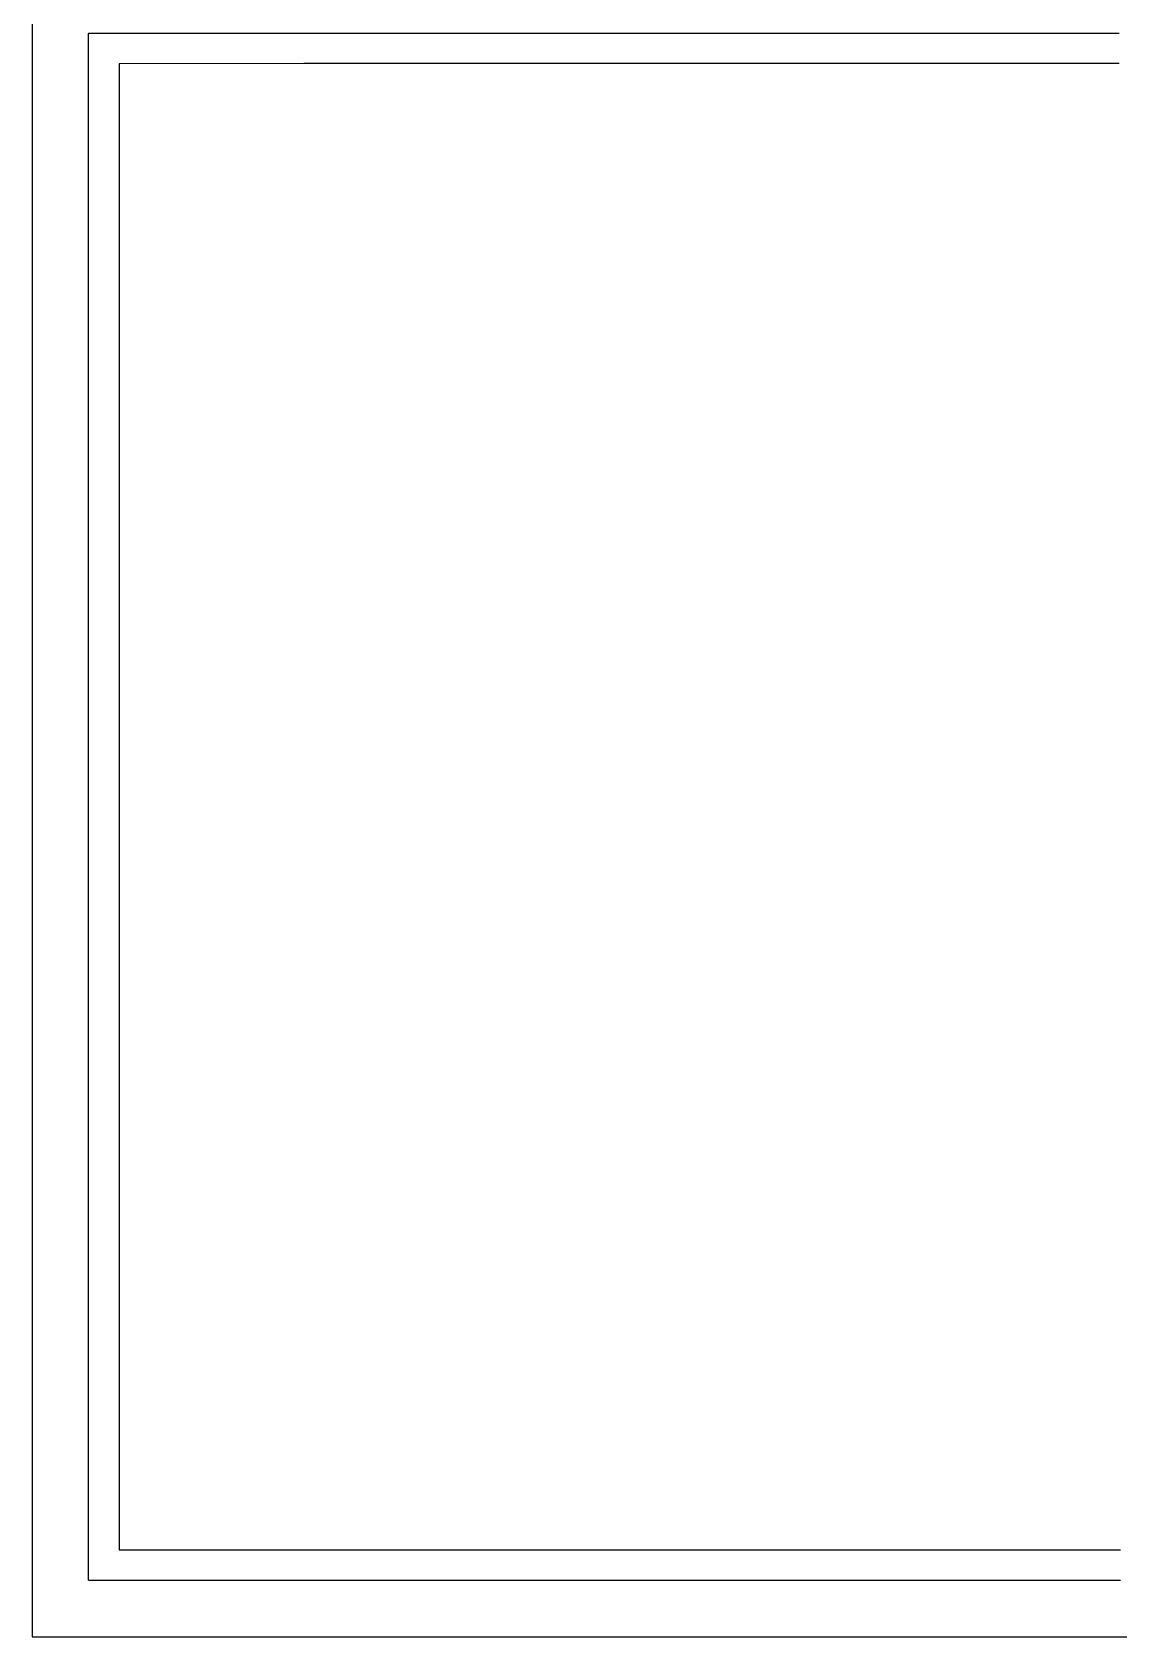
# Model space of a CAD drawing. Header units: millimetres. Extents: x 0 to 500, y 0 to 700.
# Drawn here: x 0 to 250, y 0 to 369.1 of the extents above; entities that cross this region are included whole.
import ezdxf

# ---------------------------------------------------------------- set-up
doc = ezdxf.new("R2010")
doc.units = ezdxf.units.MM
for name, color, linetype in [('CORTE', 1, 'Continuous'), ('GRABADO', 5, 'Continuous'), ('HOJA', 8, 'Continuous')]:
    doc.layers.add(name, color=color, linetype=linetype)

msp = doc.modelspace()

# ---------------------------------------------------------------- linework, layer by layer
at = {"layer": 'CORTE'}
for points in [[(250.27, 13), (193.64, 13), (193.6, 13), (193.38, 13), (193.33, 13), (193.3, 13), (193.17, 13), (193.1, 13), (193.08, 13), (193.03, 13), (193, 13), (192.87, 13), (192.83, 13), (192.74, 13), (192.7, 13), (192.66, 13), (192.62, 13), (192.49, 13), (192.45, 13), (192.27, 13), (192.23, 13), (192.1, 13), (192.06, 13), (191.79, 13), (191.75, 13), (191.66, 13), (191.61, 13), (191.56, 13), (191.52, 13), (191.48, 13), (191.43, 13), (191.39, 13), (191.34, 13), (191.3, 13), (191.25, 13), (191.21, 13), (191.16, 13), (191.12, 13), (191.07, 13), (134.57, 13), (134.53, 13), (134.21, 13), (134.17, 13), (134.12, 13), (133.84, 13), (133.79, 13), (133.52, 13), (133.48, 13), (133.3, 13), (133.26, 13), (133.03, 13), (132.98, 13), (132.93, 13), (132.88, 13), (132.83, 13), (132.79, 13), (131.97, 13), (131.92, 13), (131.78, 13), (131.74, 13), (75.05, 13), (75, 13), (73.86, 13), (73.81, 13), (73.76, 13), (73.72, 13), (73.67, 13), (73.63, 13), (73.59, 13), (73.54, 13), (73.5, 13), (73.45, 13), (73.41, 13), (73.32, 13), (73.27, 13), (73.22, 13), (72.95, 13), (72.9, 13), (72.81, 13), (72.77, 13), (72.72, 13), (72.67, 13), (72.63, 13), (72.59, 13), (72.54, 13), (72.5, 13), (72.41, 13), (72.36, 13), (15.86, 13), (15.8, 13), (15.77, 13), (15.73, 13), (15.64, 13), (15.59, 13), (15.41, 13), (15.36, 13), (15.31, 13), (15.27, 13), (15.23, 13), (15.19, 13), (15.15, 13), (15.09, 13), (14.64, 13), (14.59, 13), (14.55, 13), (14.51, 13), (14.24, 13), (14.19, 13), (13.88, 13), (13.83, 13), (13.16, 13), (13.12, 13), (13.07, 13), (13.07, 13), (13.06, 13), (13.05, 13), (13.04, 13.01), (13.04, 13.01), (13.03, 13.01), (13.03, 13.02), (13.02, 13.02), (13.02, 13.03), (13.01, 13.03), (13.01, 13.04), (13.01, 13.04), (13, 13.05), (13, 13.06), (13, 13.07), (13, 13.07), (13, 80.66), (13, 80.88), (13, 80.92), (13, 80.98), (13, 81.04), (13, 81.14), (13, 81.19), (13, 81.25), (13, 81.31), (13, 81.52), (13, 81.59), (13, 81.69), (13, 81.74), (13, 81.8), (13, 81.86), (13, 81.91), (13, 81.97), (13, 82.02), (13, 82.07), (13, 82.1), (13, 82.13), (13, 82.16), (13, 82.23), (13, 82.34), (13, 82.41), (13, 82.46), (13, 82.52), (13, 82.58), (13, 82.63), (13, 82.68), (13, 82.74), (13, 82.81), (13, 82.86), (13, 82.9), (13, 82.96), (13, 83.11), (13, 83.15), (13, 83.2), (13, 83.25), (13, 83.3), (13, 83.34), (13, 83.39), (13, 83.45), (13, 83.71), (13, 83.76), (13, 83.86), (13, 83.91), (13, 84.02), (13, 84.07), (13, 152.16), (13, 152.23), (13, 152.43), (13, 152.47), (13, 152.52), (13, 152.57), (13, 152.63), (13, 152.68), (13, 152.72), (13, 152.78), (13, 153.19), (13, 153.25), (13, 153.29), (13, 153.34), (13, 153.4), (13, 153.43), (13, 153.5), (13, 153.85), (13, 153.91), (13, 153.96), (13, 154.01), (13, 154.16), (13, 154.21), (13, 154.31), (13, 154.37), (13, 154.51), (13, 154.56), (13, 154.86), (13, 154.91), (13, 154.96), (13, 155.01), (13, 155.06), (13, 155.16), (13, 155.21), (13, 223.31), (13, 223.36), (13, 223.61), (13, 223.67), (13, 223.73), (13, 223.77), (13, 223.82), (13, 224.27), (13, 224.31), (13, 224.71), (13, 224.71), (13, 224.77), (13, 224.88), (13, 224.88), (13, 224.88), (13, 224.98), (13, 225.18), (13, 225.45), (13, 225.65), (13, 225.77), (13, 225.89), (13, 225.92), (13, 225.93), (13, 225.95), (13, 226), (13, 226.07), (13, 226.14), (13, 226.24), (13, 226.34), (13, 226.43), (13, 226.51), (13, 292.73), (13, 293.1), (13, 293.2), (13, 293.44), (13, 293.77), (13, 294.14), (13, 294.26), (13, 294.65), (13, 294.65), (13, 294.69), (13, 294.95), (13, 295.06), (13, 295.12), (13, 295.18), (13, 295.23), (13, 295.28), (13, 295.34), (13, 295.53), (13, 295.59), (13, 295.68), (13, 295.73), (13, 295.78), (13, 295.84), (13, 295.89), (13, 295.91), (13, 295.98), (13, 296.03), (13, 296.15), (13, 296.15), (13, 296.18), (13, 296.21), (13, 296.24), (13, 296.3), (13, 296.44), (13, 296.64), (13, 296.74), (13, 296.79), (13, 296.83), (13, 296.89), (13, 297.22), (13, 297.27), (13, 297.37), (13, 297.41), (13, 297.51), (13, 297.56), (13, 365.77), (13, 365.81), (13, 365.85), (13, 365.89), (13, 365.94), (13, 365.98), (13, 366.03), (13, 366.07), (13, 366.2), (13, 366.2), (13, 366.28), (13, 366.35), (13, 366.47), (13, 366.58), (13, 366.62), (13, 366.66), (13, 366.7), (13, 366.74), (13, 366.78), (13, 366.81), (13, 366.85), (13, 366.95), (13, 367), (13, 367.03), (13, 367.06), (13, 367.1), (13, 367.14), (13, 367.19), (13, 367.23), (13, 367.27), (13, 367.32), (13, 367.37), (13, 367.42), (13, 367.47), (13, 367.52), (13, 367.57), (13, 367.62), (13, 367.67), (13, 367.72), (13, 367.78), (13, 367.83), (13, 367.88), (13, 367.94), (13, 367.98), (13, 368.03), (13, 368.09), (13, 368.15), (13, 368.21), (13, 368.27), (13, 368.33), (13, 368.38), (13, 368.44), (13, 368.5), (13, 368.56), (13, 368.62), (13, 368.68), (13, 368.74), (13, 368.8), (13, 368.8), (13, 368.81), (13, 368.82), (13.01, 368.83), (13.01, 368.83), (13.01, 368.83), (13.01, 368.84), (13.02, 368.85), (13.03, 368.86), (13.05, 368.87), (13.06, 368.87), (13.06, 368.87), (13.07, 368.87), (69.07, 368.87), (69.07, 368.87), (70.62, 368.87), (70.72, 368.87), (70.88, 368.87), (71.06, 368.87), (71.24, 368.87), (71.25, 368.87), (71.31, 368.87), (71.36, 368.87), (71.46, 368.87), (71.57, 368.87), (71.61, 368.87), (71.66, 368.87), (71.69, 368.87), (71.73, 368.87), (71.79, 368.87), (71.83, 368.87), (71.87, 368.87), (71.91, 368.87), (71.95, 368.87), (71.99, 368.87), (72.04, 368.87), (72.16, 368.87), (72.2, 368.87), (72.24, 368.87), (72.28, 368.87), (72.32, 368.87), (72.36, 368.87), (129.2, 368.87), (129.24, 368.87), (129.32, 368.87), (129.35, 368.87), (129.48, 368.87), (129.51, 368.87), (129.54, 368.87), (129.59, 368.87), (129.63, 368.87), (129.66, 368.87), (129.7, 368.87), (129.75, 368.87), (129.78, 368.87), (129.87, 368.87), (129.9, 368.87), (129.98, 368.87), (130, 368.87), (130, 368.87), (130.07, 368.87), (130.11, 368.87), (130.13, 368.87), (130.14, 368.87), (130.24, 368.87), (130.25, 368.87), (130.31, 368.87), (130.38, 368.87), (130.54, 368.87), (130.61, 368.87), (130.76, 368.87), (130.85, 368.87), (130.89, 368.87), (130.93, 368.87), (131.02, 368.87), (131.06, 368.87), (131.1, 368.87), (131.14, 368.87), (131.18, 368.87), (131.23, 368.87), (131.27, 368.87), (131.31, 368.87), (131.35, 368.87), (131.44, 368.87), (131.48, 368.87), (188.21, 368.87), (188.24, 368.87), (188.41, 368.87), (188.44, 368.87), (188.49, 368.87), (188.54, 368.87), (188.67, 368.87), (188.7, 368.87), (188.92, 368.87), (188.95, 368.87), (189.69, 368.87), (189.73, 368.87), (189.78, 368.87), (189.82, 368.87), (189.87, 368.87), (189.91, 368.87), (189.96, 368.87), (190, 368.87), (190.04, 368.87), (190.08, 368.87), (190.12, 368.87), (190.16, 368.87), (190.21, 368.87), (190.25, 368.87), (190.29, 368.87), (190.33, 368.87), (190.55, 368.87), (190.59, 368.87), (190.63, 368.87), (190.81, 368.87), (190.85, 368.87), (190.89, 368.87), (190.94, 368.87), (247.45, 368.87), (247.49, 368.87), (247.66, 368.87), (247.71, 368.87), (247.8, 368.87), (247.85, 368.87), (247.89, 368.87), (247.92, 368.87), (248.53, 368.87), (248.57, 368.87), (248.62, 368.87), (248.65, 368.87), (248.74, 368.87), (248.79, 368.87), (248.83, 368.87), (248.88, 368.87), (248.92, 368.87), (248.96, 368.87), (249.05, 368.87), (249.09, 368.87), (249.13, 368.87), (249.18, 368.87), (249.26, 368.87), (249.3, 368.87), (249.39, 368.87), (249.43, 368.87), (249.61, 368.87), (249.65, 368.87), (249.7, 368.87), (249.78, 368.87), (249.83, 368.87), (249.87, 368.87), (249.91, 368.87), (250, 368.87)], [(250.09, 361.87), (249.82, 361.87), (249.69, 361.87), (249.56, 361.87), (249.29, 361.87), (249.16, 361.87), (249.03, 361.87), (248.91, 361.87), (248.64, 361.87), (248.5, 361.87), (248.38, 361.87), (247.85, 361.87), (247.73, 361.87), (247.47, 361.87), (247.35, 361.87), (247.08, 361.87), (246.94, 361.87), (246.81, 361.87), (246.69, 361.87), (246.43, 361.87), (246.32, 361.87), (246.2, 361.87), (246.05, 361.87), (245.92, 361.87), (245.78, 361.87), (245.52, 361.87), (245.4, 361.87), (245.25, 361.87), (245.14, 361.87), (243.32, 361.87), (243.21, 361.87), (243.11, 361.87), (242.96, 361.87), (242.7, 361.87), (242.54, 361.87), (242.02, 361.87), (241.92, 361.87), (190.94, 361.87), (190.81, 361.87), (190.68, 361.87), (190.54, 361.87), (190.02, 361.87), (189.9, 361.87), (189.77, 361.87), (189.12, 361.87), (189, 361.87), (188.88, 361.87), (188.75, 361.87), (188.62, 361.87), (188.49, 361.87), (188.37, 361.87), (188.25, 361.87), (188.12, 361.87), (188, 361.87), (187.87, 361.87), (187.74, 361.87), (187.6, 361.87), (187.47, 361.87), (187.33, 361.87), (187.19, 361.87), (184.99, 361.87), (184.88, 361.87), (184.24, 361.87), (184.13, 361.87), (183.75, 361.87), (183.59, 361.87), (183.46, 361.87), (183.36, 361.87), (182.85, 361.87), (182.75, 361.87), (131.14, 361.87), (131.01, 361.87), (130.76, 361.87), (130.63, 361.87), (130.51, 361.87), (130.38, 361.87), (130.26, 361.87), (130.11, 361.87), (130.02, 361.87), (129.89, 361.87), (129.76, 361.87), (129.51, 361.87), (129.37, 361.87), (129.25, 361.87), (129, 361.87), (128.54, 361.87), (128.32, 361.87), (127.85, 361.87), (127.64, 361.87), (127.43, 361.87), (127.12, 361.87), (127.05, 361.87), (126.91, 361.87), (126.7, 361.87), (126.64, 361.87), (126.39, 361.87), (126.3, 361.87), (126.05, 361.87), (125.95, 361.87), (125.81, 361.87), (125.68, 361.87), (125.58, 361.87), (125.48, 361.87), (125.33, 361.87), (125.23, 361.87), (125.13, 361.87), (124.76, 361.87), (124.66, 361.87), (124.41, 361.87), (124.32, 361.87), (72.36, 361.87), (72.24, 361.87), (72.12, 361.87), (72, 361.87), (71.87, 361.87), (71.75, 361.87), (71.38, 361.87), (71.25, 361.87), (71.12, 361.87), (71, 361.87), (70.89, 361.87), (70.77, 361.87), (70.64, 361.87), (70.46, 361.87), (70.36, 361.87), (70.26, 361.87), (70.12, 361.87), (69.98, 361.87), (69.66, 361.87), (69.35, 361.87), (69.2, 361.87), (69, 361.87), (68.46, 361.87), (67.92, 361.87), (67.44, 361.87), (67.15, 361.87), (62.5, 361.87), (20, 361.81), (20, 361.45), (20, 361.24), (20, 361.02), (20, 360.61), (20, 360.5), (20, 360.35), (20, 360.23), (20, 360.09), (20, 359.97), (20, 359.83), (20, 359.71), (20, 297.36), (20, 297.22), (20, 296.93), (20, 296.79), (20, 296.51), (20, 296.36), (20, 295.36), (20, 295.18), (20, 295.07), (20, 294.93), (20, 294.63), (20, 294.01), (20, 293.59), (20, 293.42), (20, 293.31), (20, 293.16), (20, 292.78), (20, 292.62), (20, 292.43), (20, 292.35), (20, 292.21), (20, 292.05), (20, 291.89), (20, 291.74), (20, 291.45), (20, 291.29), (20, 290.71), (20, 290.54), (20, 290.4), (20, 290.22), (20, 290.05), (20, 289.88), (20, 289.54), (20, 288.76), (20, 288.67), (20, 287.47), (20, 287.12), (20, 286.02), (20, 285.02), (20, 284.29), (20, 284.01), (20, 282.9), (20, 226.51), (20, 226.26), (20, 226), (20, 225.71), (20, 225.4), (20, 225.18), (20, 224.98), (20, 224.83), (20, 224.75), (20, 224.66), (20, 224.3), (20, 223.92), (20, 223.34), (20, 222.53), (20, 221.94), (20, 221.9), (20, 221.9), (20, 221.3), (20, 221.11), (20, 219.92), (20, 219.79), (20, 218.45), (20, 218.3), (20, 218.18), (20, 218), (20, 217.82), (20, 217.08), (20, 216.93), (20, 154.91), (20, 154.77), (20, 154.47), (20, 154.32), (20, 154.16), (20, 154.01), (20, 153.86), (20, 152.96), (20, 152.82), (20, 152.37), (20, 152.21), (20, 151.91), (20, 151.76), (20, 151.31), (20, 151.14), (20, 150.99), (20, 150.82), (20, 149.77), (20, 149.57), (20, 149.46), (20, 149.29), (20, 149.14), (20, 149.01), (20, 148.83), (20, 147.62), (20, 147.44), (20, 147.32), (20, 147.16), (20, 146.98), (20, 146.83), (20, 146.68), (20, 146.56), (20, 145.95), (20, 145.76), (20, 83.76), (20, 83.61), (20, 83.3), (20, 83.14), (20, 82.84), (20, 82.68), (20, 81.91), (20, 81.75), (20, 81.59), (20, 81.47), (20, 81.3), (20, 81.16), (20, 81.02), (20, 80.89), (20, 80.44), (20, 80.27), (20, 80.13), (20, 79.98), (20, 79.78), (20, 79.61), (20, 79.44), (20, 79.29), (20, 79.12), (20, 78.94), (20, 78.79), (20, 78.59), (20, 78.26), (20, 78.03), (20, 77.88), (20, 77.76), (20, 77.63), (20, 77.47), (20, 77.29), (20, 77.13), (20, 76.95), (20, 76.79), (20, 76.63), (20, 76.32), (20, 76.13), (20, 75.5), (20, 75.3), (20, 75.14), (20, 74.99), (20, 74.67), (20, 74.51), (20, 74.31), (20, 74.19), (20, 73.55), (20, 20), (20.08, 20), (20.08, 20), (20.62, 20), (20.78, 20), (21.05, 20), (21.16, 20), (21.26, 20), (21.42, 20), (72.36, 20), (72.5, 20), (72.76, 20), (72.9, 20), (73.04, 20), (73.17, 20), (73.3, 20), (73.44, 20), (73.58, 20), (73.72, 20), (73.99, 20), (74.13, 20), (74.95, 20), (75.1, 20), (75.22, 20), (75.49, 20), (75.62, 20), (75.77, 20), (75.89, 20), (76.04, 20), (76.18, 20), (76.3, 20), (76.45, 20), (76.57, 20), (76.7, 20), (76.86, 20), (80.26, 20), (80.43, 20), (131.92, 20), (132.06, 20), (132.47, 20), (132.61, 20), (135.07, 20), (135.19, 20), (135.34, 20), (135.49, 20), (135.63, 20), (135.78, 20), (136.47, 20), (136.59, 20), (137.14, 20), (137.25, 20), (138.08, 20), (138.24, 20), (139.06, 20), (139.23, 20), (139.34, 20), (140.3, 20), (140.4, 20), (191.35, 20), (191.48, 20), (191.61, 20), (191.75, 20), (191.89, 20), (192.03, 20), (192.16, 20), (192.29, 20), (192.43, 20), (192.56, 20), (192.69, 20), (192.82, 20), (192.95, 20), (193.1, 20), (193.37, 20), (193.49, 20), (194.3, 20), (194.42, 20), (194.83, 20), (194.95, 20), (195.48, 20), (195.6, 20), (196, 20), (196.11, 20), (196.24, 20), (196.35, 20), (196.62, 20), (196.73, 20), (197.12, 20), (197.23, 20), (197.42, 20), (197.63, 20), (198.02, 20), (198.12, 20), (198.28, 20), (198.94, 20), (199.04, 20), (250.35, 20)]]:
    msp.add_lwpolyline(points, dxfattribs=at)
at = {"layer": 'GRABADO'}
msp.add_lwpolyline([(250.35, 13), (199.04, 13), (198.94, 13), (198.28, 13), (198.12, 13), (198.02, 13), (197.63, 13), (197.42, 13), (197.36, 13), (197.23, 13), (197.12, 13), (196.73, 13), (196.62, 13), (196.35, 13), (196.24, 13), (196.11, 13), (196, 13), (195.6, 13), (195.48, 13), (194.95, 13), (194.83, 13), (194.42, 13), (194.3, 13), (193.49, 13), (193.37, 13), (193.1, 13), (192.95, 13), (192.82, 13), (192.69, 13), (192.56, 13), (192.43, 13), (192.29, 13), (192.16, 13), (192.03, 13), (191.89, 13), (191.75, 13), (191.61, 13), (191.48, 13), (191.35, 13), (140.4, 13), (140.3, 13), (139.34, 13), (139.23, 13), (139.06, 13), (138.24, 13), (138.08, 13), (137.25, 13), (137.14, 13), (136.59, 13), (136.47, 13), (135.78, 13), (135.63, 13), (135.49, 13), (135.34, 13), (135.19, 13), (135.07, 13), (132.61, 13), (132.47, 13), (132.06, 13), (131.92, 13), (80.43, 13), (80.26, 13), (76.86, 13), (76.7, 13), (76.57, 13), (76.45, 13), (76.3, 13), (76.18, 13), (76.04, 13), (75.89, 13), (75.77, 13), (75.62, 13), (75.49, 13), (75.22, 13), (75.1, 13), (74.95, 13), (74.13, 13), (73.99, 13), (73.72, 13), (73.58, 13), (73.44, 13), (73.3, 13), (73.17, 13), (73.04, 13), (72.9, 13), (72.76, 13), (72.5, 13), (72.36, 13), (21.42, 13), (21.26, 13), (21.16, 13), (21.05, 13), (20.78, 13), (20.62, 13), (20.08, 13), (19.92, 13), (19.78, 13), (19.67, 13), (19.54, 13), (19.43, 13), (19.29, 13), (19.11, 13), (17.77, 13), (17.62, 13), (17.49, 13), (17.37, 13), (16.56, 13), (16.42, 13), (15.48, 13), (15.34, 13), (13.34, 13), (13.21, 13), (13.07, 13), (13.07, 13), (13.06, 13), (13.05, 13), (13.04, 13.01), (13.04, 13.01), (13.03, 13.01), (13.03, 13.02), (13.02, 13.02), (13.02, 13.03), (13.01, 13.03), (13.01, 13.04), (13.01, 13.04), (13, 13.05), (13, 13.06), (13, 13.07), (13, 13.07), (13, 73.55), (13, 74.19), (13, 74.31), (13, 74.51), (13, 74.67), (13, 74.99), (13, 75.14), (13, 75.3), (13, 75.5), (13, 76.13), (13, 76.32), (13, 76.63), (13, 76.79), (13, 76.95), (13, 77.13), (13, 77.29), (13, 77.47), (13, 77.63), (13, 77.76), (13, 77.88), (13, 77.94), (13, 78.03), (13, 78.26), (13, 78.59), (13, 78.79), (13, 78.94), (13, 79.12), (13, 79.29), (13, 79.44), (13, 79.61), (13, 79.78), (13, 79.98), (13, 80.13), (13, 80.27), (13, 80.44), (13, 80.89), (13, 81.02), (13, 81.16), (13, 81.3), (13, 81.47), (13, 81.59), (13, 81.75), (13, 81.91), (13, 82.68), (13, 82.84), (13, 83.14), (13, 83.3), (13, 83.61), (13, 83.76), (13, 145.76), (13, 145.95), (13, 146.56), (13, 146.68), (13, 146.83), (13, 146.98), (13, 147.16), (13, 147.32), (13, 147.44), (13, 147.62), (13, 148.83), (13, 149.01), (13, 149.14), (13, 149.29), (13, 149.46), (13, 149.57), (13, 149.77), (13, 150.82), (13, 150.99), (13, 151.14), (13, 151.31), (13, 151.76), (13, 151.91), (13, 152.21), (13, 152.37), (13, 152.82), (13, 152.96), (13, 153.86), (13, 154.01), (13, 154.16), (13, 154.32), (13, 154.47), (13, 154.77), (13, 154.91), (13, 216.93), (13, 217.08), (13, 217.82), (13, 218), (13, 218.18), (13, 218.3), (13, 218.45), (13, 219.79), (13, 219.92), (13, 221.11), (13, 221.11), (13, 221.3), (13, 221.63), (13, 221.63), (13, 221.63), (13, 221.94), (13, 222.53), (13, 223.34), (13, 223.92), (13, 224.3), (13, 224.66), (13, 224.75), (13, 224.78), (13, 224.83), (13, 224.98), (13, 225.18), (13, 225.4), (13, 225.71), (13, 226), (13, 226.26), (13, 226.51), (13, 282.9), (13, 284.01), (13, 284.29), (13, 285.02), (13, 286.02), (13, 287.12), (13, 287.47), (13, 288.67), (13, 288.67), (13, 288.76), (13, 289.54), (13, 289.88), (13, 290.05), (13, 290.22), (13, 290.4), (13, 290.54), (13, 290.71), (13, 291.29), (13, 291.45), (13, 291.74), (13, 291.89), (13, 292.05), (13, 292.21), (13, 292.35), (13, 292.43), (13, 292.62), (13, 292.78), (13, 293.16), (13, 293.16), (13, 293.23), (13, 293.31), (13, 293.42), (13, 293.59), (13, 294.01), (13, 294.63), (13, 294.93), (13, 295.07), (13, 295.18), (13, 295.36), (13, 296.36), (13, 296.51), (13, 296.79), (13, 296.93), (13, 297.22), (13, 297.36), (13, 359.71), (13, 359.83), (13, 359.97), (13, 360.09), (13, 360.23), (13, 360.35), (13, 360.5), (13, 360.61), (13, 361.02), (13, 361.02), (13, 361.24), (13, 361.45), (13, 361.81), (13, 362.15), (13, 362.25), (13, 362.38), (13, 362.51), (13, 362.64), (13, 362.74), (13, 362.85), (13, 362.96), (13, 363.27), (13, 363.4), (13, 363.5), (13, 363.58), (13, 363.7), (13, 363.84), (13, 363.97), (13, 364.11), (13, 364.22), (13, 364.38), (13, 364.53), (13, 364.68), (13, 364.83), (13, 364.98), (13, 365.13), (13, 365.28), (13, 365.41), (13, 365.57), (13, 365.74), (13, 365.89), (13, 366.05), (13, 366.22), (13, 366.35), (13, 366.5), (13, 366.69), (13, 366.87), (13, 367.04), (13, 367.22), (13, 367.39), (13, 367.56), (13, 367.73), (13, 367.9), (13, 368.08), (13, 368.26), (13, 368.44), (13, 368.62), (13, 368.8), (13, 368.8), (13, 368.81), (13, 368.82), (13.01, 368.82), (13.01, 368.83), (13.01, 368.84), (13.02, 368.85), (13.02, 368.85), (13.03, 368.85), (13.03, 368.86), (13.05, 368.87), (13.06, 368.87), (13.06, 368.87), (13.07, 368.87), (62.49, 368.87), (62.49, 368.87), (67.15, 368.87), (67.44, 368.87), (67.92, 368.87), (68.46, 368.87), (69, 368.87), (69.02, 368.87), (69.2, 368.87), (69.35, 368.87), (69.66, 368.87), (69.98, 368.87), (70.12, 368.87), (70.26, 368.87), (70.36, 368.87), (70.46, 368.87), (70.64, 368.87), (70.77, 368.87), (70.89, 368.87), (71, 368.87), (71.12, 368.87), (71.25, 368.87), (71.38, 368.87), (71.75, 368.87), (71.87, 368.87), (72, 368.87), (72.12, 368.87), (72.24, 368.87), (72.36, 368.87), (124.32, 368.87), (124.41, 368.87), (124.66, 368.87), (124.76, 368.87), (125.13, 368.87), (125.23, 368.87), (125.33, 368.87), (125.48, 368.87), (125.58, 368.87), (125.68, 368.87), (125.81, 368.87), (125.95, 368.87), (126.05, 368.87), (126.3, 368.87), (126.39, 368.87), (126.64, 368.87), (126.7, 368.87), (126.7, 368.87), (126.7, 368.87), (126.91, 368.87), (127.05, 368.87), (127.08, 368.87), (127.12, 368.87), (127.43, 368.87), (127.46, 368.87), (127.64, 368.87), (127.85, 368.87), (128.32, 368.87), (128.54, 368.87), (129, 368.87), (129.25, 368.87), (129.37, 368.87), (129.51, 368.87), (129.76, 368.87), (129.89, 368.87), (130.02, 368.87), (130.11, 368.87), (130.26, 368.87), (130.38, 368.87), (130.51, 368.87), (130.63, 368.87), (130.76, 368.87), (131.01, 368.87), (131.14, 368.87), (182.75, 368.87), (182.85, 368.87), (183.36, 368.87), (183.46, 368.87), (183.59, 368.87), (183.75, 368.87), (184.13, 368.87), (184.24, 368.87), (184.88, 368.87), (184.99, 368.87), (187.19, 368.87), (187.33, 368.87), (187.47, 368.87), (187.6, 368.87), (187.74, 368.87), (187.87, 368.87), (188, 368.87), (188.12, 368.87), (188.25, 368.87), (188.37, 368.87), (188.49, 368.87), (188.62, 368.87), (188.75, 368.87), (188.88, 368.87), (189, 368.87), (189.12, 368.87), (189.77, 368.87), (189.9, 368.87), (190.02, 368.87), (190.54, 368.87), (190.68, 368.87), (190.81, 368.87), (190.94, 368.87), (241.92, 368.87), (242.02, 368.87), (242.54, 368.87), (242.7, 368.87), (242.96, 368.87), (243.11, 368.87), (243.21, 368.87), (243.32, 368.87), (245.14, 368.87), (245.25, 368.87), (245.4, 368.87), (245.52, 368.87), (245.78, 368.87), (245.92, 368.87), (246.05, 368.87), (246.2, 368.87), (246.32, 368.87), (246.43, 368.87), (246.69, 368.87), (246.81, 368.87), (246.94, 368.87), (247.08, 368.87), (247.35, 368.87), (247.47, 368.87), (247.73, 368.87), (247.85, 368.87), (248.38, 368.87), (248.5, 368.87), (248.64, 368.87), (248.91, 368.87), (249.03, 368.87), (249.16, 368.87), (249.29, 368.87), (249.56, 368.87), (249.69, 368.87), (249.82, 368.87), (250.09, 368.87)], dxfattribs=at)
at = {"layer": 'HOJA'}
msp.add_lwpolyline([(0, 0), (500, 0), (500, 700), (0, 700)], close=True, dxfattribs=at)

doc.saveas('drawing.dxf')
